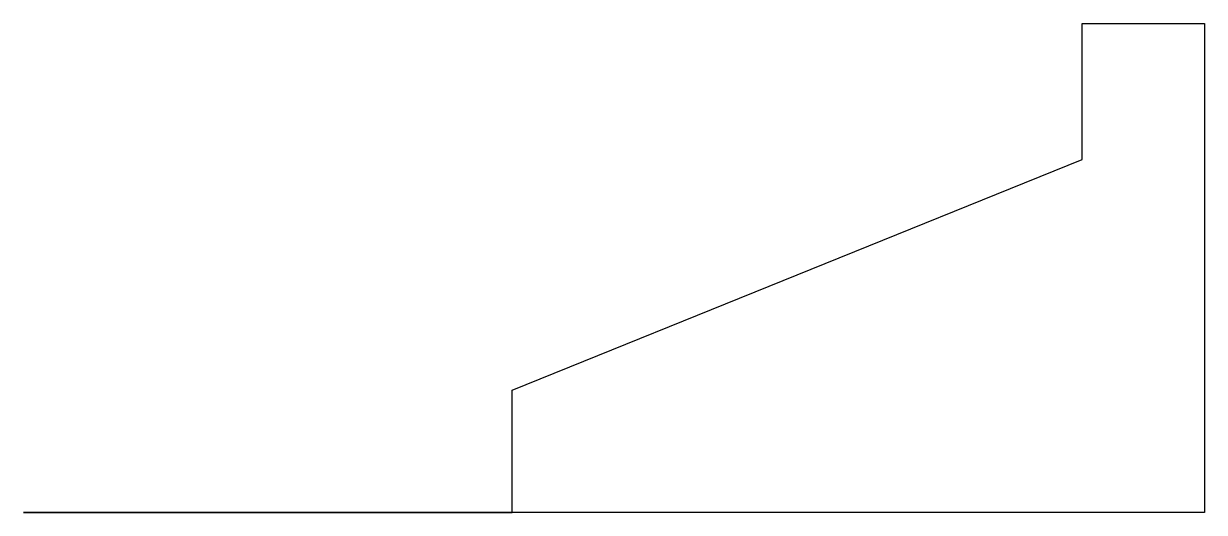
# Model space of a CAD drawing. Header units: millimetres. Extents: x -12 to 17, y 0 to 12.
import ezdxf

# ---------------------------------------------------------------- set-up
doc = ezdxf.new("R2010")
doc.units = ezdxf.units.MM
doc.layers.add('CUT', color=7, linetype='Continuous')

msp = doc.modelspace()

# ---------------------------------------------------------------- linework, layer by layer
at = {"layer": 'CUT'}
msp.add_lwpolyline([(-12, 0), (0, 0), (0, 3), (14, 8.66), (14, 12), (17, 12), (17, 0)], close=True, dxfattribs=at)

doc.saveas('drawing.dxf')
